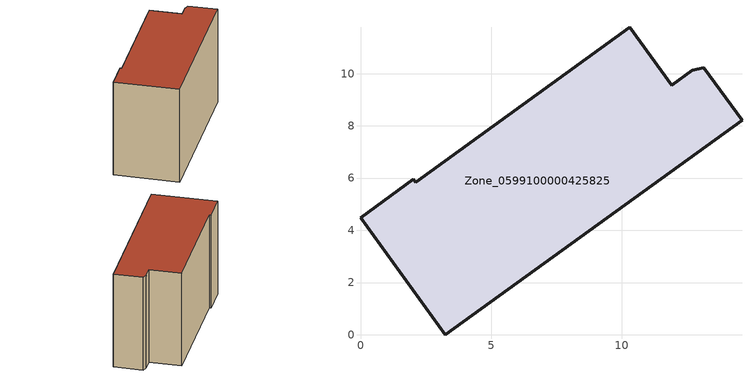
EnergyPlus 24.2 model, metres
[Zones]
Zone_0599100000425825
 floor ground (C_G): 12.7,10.12 13.16,10.23 14.61,8.22 3.25,0 0,4.49 2.03,5.95 2.11,5.84 10.32,11.78 11.92,9.56 z0
 wall outside (C_F): 3.25,0 14.61,8.22 13.16,10.23 12.7,10.12 11.92,9.56 10.32,11.78 2.11,5.84 2.03,5.95 0,4.49 3.25,0 z0:8.51
 roof outside (C_R): 13.16,10.23 12.7,10.12 11.92,9.56 10.32,11.78 2.11,5.84 2.03,5.95 0,4.49 3.25,0 14.61,8.22 z8.51
[BUILDING]
Pand.0599100000425825: North Axis=0; Terrain=City; Loads Convergence Tolerance Value=0.04; Temperature Convergence Tolerance Value=0.4; Solar Distribution=FullExterior; Maximum Number of Warmup Days=25; Minimum Number of Warmup Days=1
[Site:Location]
Rotterdam.The.Hague.AP_ZH_NLD Design_Conditions: Latitude=51.96; Longitude=4.45; Time Zone=1; Elevation=-4.5
[SITE:GROUNDTEMPERATURE:BUILDINGSURFACE]
18, 18, 18, 18, 18, 18, 18, 18, 18, 18, 18, 18
[MATERIAL] Thermal Absorptance=0.9; Solar Absorptance=0.7; Visible Absorptance=0.7
Name | Roughness | Thickness | Conductivity | Density | Specific Heat
G.TI.2006-2014 | MediumSmooth | 0.15 | 0.06 | 540 | 1210
F.TI.2006-2014 | Rough | 0.3 | 0.12 | 1920 | 840
R.TI.2006-2014 | MediumRough | 0.2 | 0.08 | 1500 | 1000
[CONSTRUCTION]
C_G: G.TI.2006-2014
C_F: F.TI.2006-2014
C_R: R.TI.2006-2014
[ZONE]
Zone_0599100000425825: Type=1; Multiplier=1; Ceiling Height=Autocalculate; Volume=Autocalculate; Floor Area=autocalculate; Part of Total Floor Area=Yes
[ZONEINFILTRATION:DESIGNFLOWRATE]
Infil_Zone_0599100000425825: Zone or ZoneList or Space or SpaceList=Zone_0599100000425825; Schedule=AlwaysOn; Design Flow Rate Calculation Method=Flow/Area; Flow Rate per Floor Area=0.0015; Constant Term Coefficient=1; Temperature Term Coefficient=0; Velocity Term Coefficient=0; Velocity Squared Term Coefficient=0
[HVACTEMPLATE:ZONE:IDEALLOADSAIRSYSTEM]
Zone_0599100000425825: Maximum Heating Supply Air Temperature=50; Minimum Cooling Supply Air Temperature=13; Maximum Heating Supply Air Humidity Ratio=0.0156; Minimum Cooling Supply Air Humidity Ratio=0.0077; Heating Limit=NoLimit; Cooling Limit=NoLimit; Dehumidification Control Type=ConstantSensibleHeatRatio; Cooling Sensible Heat Ratio=0.7; Dehumidification Setpoint=60; Humidification Control Type=None; Humidification Setpoint=30; Outdoor Air Method=None; Outdoor Air Flow Rate per Person=0.00944; Outdoor Air Flow Rate per Zone Floor Area=0; Outdoor Air Flow Rate per Zone=0; Demand Controlled Ventilation Type=None; Outdoor Air Economizer Type=NoEconomizer; Heat Recovery Type=None; Sensible Heat Recovery Effectiveness=0.7; Latent Heat Recovery Effectiveness=0.65
[ZONECONTROL:THERMOSTAT]
ThermostatControl_Zone_0599100000425825: Zone or ZoneList=Zone_0599100000425825; Control Type Schedule=DualSetpointControlType; Control 1=Thermostat_Zone_0599100000425825; Temperature Difference Between Cutout And Setpoint=0
[THERMOSTATSETPOINT:DUALSETPOINT]
Thermostat_Zone_0599100000425825: Heating Setpoint Temperature Schedule=HeatingSetpoint_Zone_0599100000425825; Cooling Setpoint Temperature Schedule=CoolingSetpoint_Zone_0599100000425825
[SCHEDULE:COMPACT]
HeatingSetpoint_Zone_0599100000425825: Through: 12/31, For: AllDays, Until: 24:00, 21
CoolingSetpoint_Zone_0599100000425825: Through: 12/31, For: AllDays, Until: 24:00, 24
DualSetpointControlType: Through: 12/31, For: AllDays, Until: 24:00, 4
AlwaysOn: Through: 12/31, For: AllDays, Until: 24:00, 1
